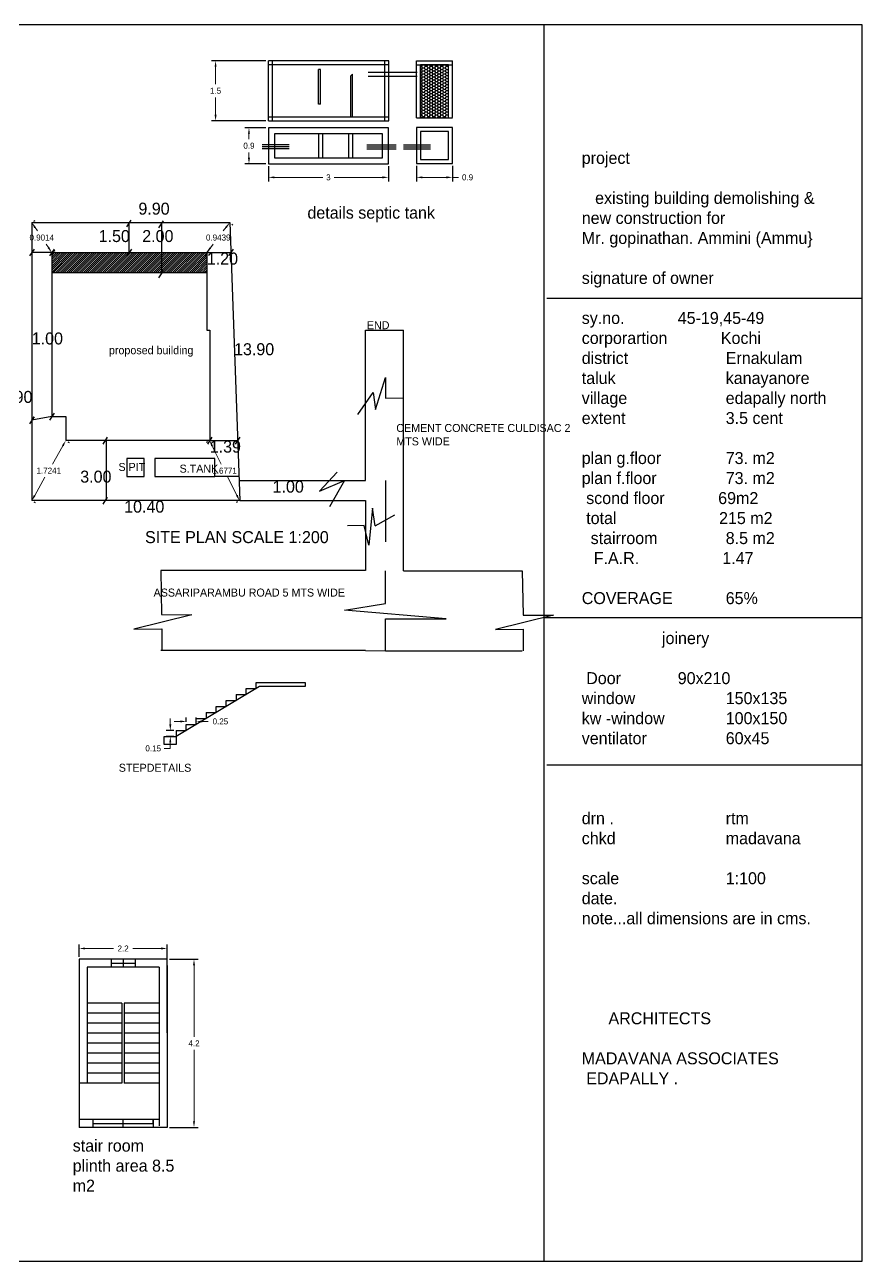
# Model space of a CAD drawing. Header units: inches. Extents: x -100 to 1476, y -184 to 112.
# Drawn here: x 84.42 to 105.36, y 81.41 to 112.32 of the extents above; entities that cross this region are included whole.
import ezdxf

# ---------------------------------------------------------------- set-up
doc = ezdxf.new("R2010")
doc.units = ezdxf.units.IN
doc.header["$MEASUREMENT"] = 0
doc.header["$PDMODE"] = 66
doc.dimstyles.get("Standard").update_dxf_attribs({"dimtxt": 0.15, "dimasz": 0.15, "dimexe": 0.1, "dimexo": 0.0625, "dimgap": 0.09, "dimtad": 0, "dimtih": 1, "dimtoh": 1, "dimdec": 4, "dimdsep": 46, "dimtxsty": 'Standard', "dimcen": 0.09, "dimadec": 0, "dimazin": 0, "dimtfac": 1, "dimtdec": 4, "dimtofl": 0, "dimtmove": 0, "dimatfit": 3, "dimfxl": 0, "dimtolj": 1, "dimtzin": 0, "dimlwd": 15, "dimarcsym": 0})

# ---------------------------------------------------------------- blocks, each defined once
blk = doc.blocks.new('*D82')
at = {"color": 0, "lineweight": -2, "transparency": 16777216}
for p, q in [((85.78, 89.025), (85.78, 89.332)), ((87.98, 87.125), (87.98, 89.332))]:
    blk.add_line(p, q, dxfattribs=at)
at = {"color": 0, "lineweight": 15, "transparency": 16777216}
for p, q in [((85.93, 89.232), (86.64, 89.232)), ((87.83, 89.232), (87.12, 89.232))]:
    blk.add_line(p, q, dxfattribs=at)
at = {"color": 0, "transparency": 16777216}
for points in [[(85.93, 89.257), (85.93, 89.207), (85.78, 89.232)], [(87.83, 89.257), (87.83, 89.207), (87.98, 89.232)]]:
    blk.add_solid(points, dxfattribs=at)
at = {"layer": 'Defpoints', "color": 0, "transparency": 16777216}
for p in [(87.98, 89.232), (85.78, 88.962), (87.98, 87.062)]:
    blk.add_point(p, dxfattribs=at)
at = {"color": 0, "transparency": 16777216, "insert": (86.88, 89.232), "char_height": 0.15, "attachment_point": 5}
blk.add_mtext('\\A1;2.2', dxfattribs=at)
blk = doc.blocks.new('*D91')
at = {"color": 0, "lineweight": -2, "transparency": 16777216}
for p, q in [((84.647, 107.41), (84.678, 107.43)), ((85.147, 106.66), (85.178, 106.68))]:
    blk.add_line(p, q, dxfattribs=at)
at = {"color": 0, "lineweight": 15, "transparency": 16777216}
for p, q in [((84.678, 107.25), (84.735, 107.165)), ((85.012, 106.75), (84.955, 106.835))]:
    blk.add_line(p, q, dxfattribs=at)
at = {"color": 0, "transparency": 16777216}
for points in [[(84.699, 107.264), (84.657, 107.236), (84.595, 107.375)], [(85.032, 106.764), (84.991, 106.736), (85.095, 106.625)]]:
    blk.add_solid(points, dxfattribs=at)
at = {"layer": 'Defpoints', "color": 0, "transparency": 16777216}
for p in [(84.595, 107.375), (84.595, 107.375), (85.095, 106.625)]:
    blk.add_point(p, dxfattribs=at)
at = {"color": 0, "transparency": 16777216, "insert": (84.845, 107), "char_height": 0.15, "attachment_point": 5}
blk.add_mtext('\\A1;0.9014', dxfattribs=at)
blk = doc.blocks.new('*D92')
at = {"color": 0, "lineweight": 15, "transparency": 16777216}
for p, q in [((89.454, 107.256), (89.384, 107.165)), ((89.063, 106.744), (89.132, 106.835))]:
    blk.add_line(p, q, dxfattribs=at)
at = {"color": 0, "lineweight": -2, "transparency": 16777216}
for p, q in [((89.595, 107.337), (89.624, 107.314)), ((89.022, 106.587), (89.051, 106.564))]:
    blk.add_line(p, q, dxfattribs=at)
at = {"color": 0, "transparency": 16777216}
for points in [[(89.434, 107.271), (89.474, 107.241), (89.545, 107.375)], [(89.043, 106.759), (89.083, 106.729), (88.972, 106.625)]]:
    blk.add_solid(points, dxfattribs=at)
at = {"layer": 'Defpoints', "color": 0, "transparency": 16777216}
for p in [(89.545, 107.375), (89.545, 107.375), (88.972, 106.625)]:
    blk.add_point(p, dxfattribs=at)
at = {"color": 0, "transparency": 16777216, "insert": (89.258, 107), "char_height": 0.15, "attachment_point": 5}
blk.add_mtext('\\A1;0.9439', dxfattribs=at)
blk = doc.blocks.new('*D93')
at = {"color": 0, "lineweight": 15, "transparency": 16777216}
for p, q in [((85.371, 101.794), (85.113, 101.34)), ((84.669, 100.555), (84.926, 101.01))]:
    blk.add_line(p, q, dxfattribs=at)
at = {"color": 0, "lineweight": -2, "transparency": 16777216}
for p, q in [((85.499, 101.894), (85.532, 101.876)), ((84.649, 100.394), (84.682, 100.376))]:
    blk.add_line(p, q, dxfattribs=at)
at = {"color": 0, "transparency": 16777216}
for points in [[(85.349, 101.807), (85.393, 101.782), (85.445, 101.925)], [(84.647, 100.568), (84.691, 100.543), (84.595, 100.425)]]:
    blk.add_solid(points, dxfattribs=at)
at = {"layer": 'Defpoints', "color": 0, "transparency": 16777216}
for p in [(85.445, 101.925), (84.595, 100.425), (84.595, 100.425)]:
    blk.add_point(p, dxfattribs=at)
at = {"color": 0, "transparency": 16777216, "insert": (85.02, 101.175), "char_height": 0.15, "attachment_point": 5}
blk.add_mtext('\\A1;1.7241', dxfattribs=at)
blk = doc.blocks.new('*D94')
at = {"color": 0, "lineweight": -2, "transparency": 16777216}
for p, q in [((88.989, 101.897), (88.952, 101.878)), ((89.739, 100.397), (89.702, 100.378))]:
    blk.add_line(p, q, dxfattribs=at)
at = {"color": 0, "lineweight": 15, "transparency": 16777216}
for p, q in [((89.108, 101.789), (89.334, 101.338)), ((89.724, 100.557), (89.499, 101.008))]:
    blk.add_line(p, q, dxfattribs=at)
at = {"color": 0, "transparency": 16777216}
for points in [[(89.131, 101.8), (89.086, 101.778), (89.041, 101.923)], [(89.746, 100.568), (89.702, 100.546), (89.791, 100.423)]]:
    blk.add_solid(points, dxfattribs=at)
at = {"layer": 'Defpoints', "color": 0, "transparency": 16777216}
for p in [(89.045, 101.925), (89.791, 100.423), (89.795, 100.425)]:
    blk.add_point(p, dxfattribs=at)
at = {"color": 0, "transparency": 16777216, "insert": (89.416, 101.173), "char_height": 0.15, "attachment_point": 5}
blk.add_mtext('\\A1;1.6771', dxfattribs=at)
blk = doc.blocks.new('*D96')
at = {"color": 0, "lineweight": -2, "transparency": 16777216}
for p, q in [((90.513, 108.783), (90.513, 108.405)), ((93.513, 108.783), (93.513, 108.405))]:
    blk.add_line(p, q, dxfattribs=at)
at = {"color": 0, "lineweight": 15, "transparency": 16777216}
for p, q in [((90.663, 108.505), (91.873, 108.505)), ((93.363, 108.505), (92.153, 108.505))]:
    blk.add_line(p, q, dxfattribs=at)
at = {"color": 0, "transparency": 16777216}
for points in [[(90.663, 108.53), (90.663, 108.48), (90.513, 108.505)], [(93.363, 108.53), (93.363, 108.48), (93.513, 108.505)]]:
    blk.add_solid(points, dxfattribs=at)
at = {"layer": 'Defpoints', "color": 0, "transparency": 16777216}
for p in [(90.513, 108.845), (93.513, 108.845), (93.513, 108.505)]:
    blk.add_point(p, dxfattribs=at)
at = {"color": 0, "transparency": 16777216, "insert": (92.013, 108.505), "char_height": 0.15, "attachment_point": 5}
blk.add_mtext('\\A1;3', dxfattribs=at)
blk = doc.blocks.new('*D97')
at = {"color": 0, "lineweight": -2, "transparency": 16777216}
for p, q in [((94.214, 108.791), (94.214, 108.405)), ((95.114, 108.791), (95.114, 108.405))]:
    blk.add_line(p, q, dxfattribs=at)
at = {"color": 0, "lineweight": 15, "transparency": 16777216}
for p, q in [((94.364, 108.505), (94.964, 108.505)), ((95.114, 108.505), (95.264, 108.505))]:
    blk.add_line(p, q, dxfattribs=at)
at = {"color": 0, "transparency": 16777216}
for points in [[(94.364, 108.53), (94.364, 108.48), (94.214, 108.505)], [(94.964, 108.53), (94.964, 108.48), (95.114, 108.505)]]:
    blk.add_solid(points, dxfattribs=at)
at = {"layer": 'Defpoints', "color": 0, "transparency": 16777216}
for p in [(94.214, 108.854), (95.114, 108.854), (95.114, 108.505)]:
    blk.add_point(p, dxfattribs=at)
at = {"color": 0, "transparency": 16777216, "insert": (95.492, 108.505), "char_height": 0.15, "attachment_point": 5}
blk.add_mtext('\\A1;0.9', dxfattribs=at)
blk = doc.blocks.new('*D98')
at = {"color": 0, "lineweight": -2, "transparency": 16777216}
for p, q in [((90.45, 109.745), (89.926, 109.745)), ((90.45, 108.845), (89.926, 108.845))]:
    blk.add_line(p, q, dxfattribs=at)
at = {"color": 0, "lineweight": 15, "transparency": 16777216}
for p, q in [((90.026, 109.595), (90.026, 109.46)), ((90.026, 108.995), (90.026, 109.13))]:
    blk.add_line(p, q, dxfattribs=at)
at = {"color": 0, "transparency": 16777216}
for points in [[(90.001, 109.595), (90.051, 109.595), (90.026, 109.745)], [(90.001, 108.995), (90.051, 108.995), (90.026, 108.845)]]:
    blk.add_solid(points, dxfattribs=at)
at = {"layer": 'Defpoints', "color": 0, "transparency": 16777216}
for p in [(90.513, 109.745), (90.026, 108.845), (90.513, 108.845)]:
    blk.add_point(p, dxfattribs=at)
at = {"color": 0, "transparency": 16777216, "insert": (90.026, 109.295), "char_height": 0.15, "attachment_point": 5}
blk.add_mtext('\\A1;0.9', dxfattribs=at)
blk = doc.blocks.new('*D99')
at = {"color": 0, "lineweight": -2, "transparency": 16777216}
for p, q in [((90.45, 111.418), (89.091, 111.418)), ((90.45, 109.918), (89.091, 109.918))]:
    blk.add_line(p, q, dxfattribs=at)
at = {"color": 0, "lineweight": 15, "transparency": 16777216}
for p, q in [((89.191, 111.268), (89.191, 110.833)), ((89.191, 110.068), (89.191, 110.503))]:
    blk.add_line(p, q, dxfattribs=at)
at = {"color": 0, "transparency": 16777216}
for points in [[(89.166, 111.268), (89.216, 111.268), (89.191, 111.418)], [(89.166, 110.068), (89.216, 110.068), (89.191, 109.918)]]:
    blk.add_solid(points, dxfattribs=at)
at = {"layer": 'Defpoints', "color": 0, "transparency": 16777216}
for p in [(89.191, 111.418), (90.513, 111.418), (90.513, 109.918)]:
    blk.add_point(p, dxfattribs=at)
at = {"color": 0, "transparency": 16777216, "insert": (89.191, 110.668), "char_height": 0.15, "attachment_point": 5}
blk.add_mtext('\\A1;1.5', dxfattribs=at)
blk = doc.blocks.new('*D103')
at = {"color": 0, "lineweight": 15, "transparency": 16777216}
for p, q in [((88.059, 94.832), (88.059, 94.982)), ((88.059, 94.382), (88.059, 94.232)), ((88.059, 94.232), (87.909, 94.232))]:
    blk.add_line(p, q, dxfattribs=at)
at = {"color": 0, "lineweight": -2, "transparency": 16777216}
for p, q in [((88.147, 94.682), (87.959, 94.682)), ((88.147, 94.532), (87.959, 94.532))]:
    blk.add_line(p, q, dxfattribs=at)
at = {"color": 0, "transparency": 16777216}
for points in [[(88.034, 94.832), (88.084, 94.832), (88.059, 94.682)], [(88.034, 94.382), (88.084, 94.382), (88.059, 94.532)]]:
    blk.add_solid(points, dxfattribs=at)
at = {"layer": 'Defpoints', "color": 0, "transparency": 16777216}
for p in [(88.209, 94.682), (88.059, 94.532), (88.209, 94.532)]:
    blk.add_point(p, dxfattribs=at)
at = {"color": 0, "transparency": 16777216, "insert": (87.632, 94.232), "char_height": 0.15, "attachment_point": 5}
blk.add_mtext('\\A1;0.15', dxfattribs=at)
blk = doc.blocks.new('*D104')
at = {"color": 0, "lineweight": 15, "transparency": 16777216}
for p, q in [((88.309, 94.907), (88.159, 94.907)), ((88.859, 94.907), (89.009, 94.907))]:
    blk.add_line(p, q, dxfattribs=at)
at = {"color": 0, "lineweight": -2, "transparency": 16777216}
for p, q in [((88.459, 94.894), (88.459, 95.007)), ((88.709, 94.894), (88.709, 95.007))]:
    blk.add_line(p, q, dxfattribs=at)
at = {"color": 0, "transparency": 16777216}
for points in [[(88.309, 94.932), (88.309, 94.882), (88.459, 94.907)], [(88.859, 94.932), (88.859, 94.882), (88.709, 94.907)]]:
    blk.add_solid(points, dxfattribs=at)
at = {"layer": 'Defpoints', "color": 0, "transparency": 16777216}
for p in [(88.709, 94.907), (88.459, 94.832), (88.709, 94.832)]:
    blk.add_point(p, dxfattribs=at)
at = {"color": 0, "transparency": 16777216, "insert": (89.312, 94.907), "char_height": 0.15, "attachment_point": 5}
blk.add_mtext('\\A1;0.25', dxfattribs=at)
blk = doc.blocks.new('*D178')
at = {"color": 0, "linetype": 'ByBlock', "lineweight": -2, "transparency": 16777216}
for p, q in [((88.042, 88.962), (88.752, 88.962)), ((88.042, 84.762), (88.752, 84.762))]:
    blk.add_line(p, q, dxfattribs=at)
at = {"color": 0, "linetype": 'ByBlock', "lineweight": 15, "transparency": 16777216}
for p, q in [((88.652, 88.812), (88.652, 87.027)), ((88.652, 84.912), (88.652, 86.697))]:
    blk.add_line(p, q, dxfattribs=at)
at = {"color": 0, "linetype": 'ByBlock', "transparency": 16777216}
for points in [[(88.627, 88.812), (88.677, 88.812), (88.652, 88.962)], [(88.627, 84.912), (88.677, 84.912), (88.652, 84.762)]]:
    blk.add_solid(points, dxfattribs=at)
at = {"layer": 'Defpoints', "color": 0, "linetype": 'ByBlock', "transparency": 16777216}
for p in [(87.98, 88.962), (87.98, 84.762), (88.652, 84.762)]:
    blk.add_point(p, dxfattribs=at)
at = {"color": 0, "linetype": 'ByBlock', "transparency": 16777216, "insert": (88.652, 86.862), "char_height": 0.15, "attachment_point": 5}
blk.add_mtext('\\A1;4.2', dxfattribs=at)

msp = doc.modelspace()

# ---------------------------------------------------------------- hatches: boundary and pattern name
h = msp.add_hatch()
h.set_pattern_fill('HONEY', color=0, scale=0.35, style=0)
h.set_pattern_definition([(0, (0, 86.160112), (0.065625, 0.037888611), [0.04375, -0.0875]), (120, (0, 86.160112), (-0.065625, 0.037888611), [0.04375, -0.0875]), (60, (0, 86.160112), (1e-10, 0.075777223), [-0.0875, 0.04375])])
h.paths.add_polyline_path([(95.01403, 111.318), (94.31403, 111.318), (94.31403, 109.99006), (95.01403, 109.99006)])
h = msp.add_hatch()
h.set_pattern_fill('ANSI31', color=0, scale=0.3, style=0)
h.set_pattern_definition([(45, (0, 86.160112), (-0.026516504, 0.026516504), [])])
h.paths.add_polyline_path([(88.97185, 106.12497), (88.97185, 106.62497), (85.09487, 106.62497), (85.09487, 106.12497)])
h.paths.add_polyline_path([(88.89685, 106.69997), (89.79657, 106.69997), (89.79657, 106.24368), (88.89685, 106.24368)], flags=9)

# ---------------------------------------------------------------- linework, layer by layer
at = {"color": 0}
for p, q in [((97.40311, 112.31959), (97.40311, 81.41484)), ((90.51282, 109.918), (90.51282, 111.418)), ((93.52348, 111.418), (90.51282, 111.418)), ((93.52348, 111.318), (90.51282, 111.318)), ((90.61282, 109.918), (90.61282, 111.418)), ((93.42348, 109.918), (93.42348, 111.418)), ((93.52348, 109.918), (93.52348, 111.418)), ((94.21403, 109.99006), (94.21403, 111.418)), ((94.21403, 111.418), (95.11403, 111.418)), ((94.21403, 111.318), (95.11403, 111.318)), ((94.31403, 109.99006), (94.31403, 111.318)), ((95.01403, 110.0012), (95.01403, 111.318)), ((95.11403, 110.0012), (95.11403, 111.418)), ((91.76282, 110.33556), (91.76282, 111.20449)), ((91.76282, 111.20449), (91.76282, 111.20449)), ((91.76282, 111.20449), (91.76282, 111.20449)), ((91.81282, 111.20449), (91.76282, 111.20449)), ((91.81282, 110.33556), (91.81282, 111.20449)), ((92.61282, 111.0832), (92.56299, 111.03228)), ((92.56299, 111.03228), (92.56299, 110.018)), ((92.61282, 110.018), (92.61282, 111.0832)), ((93.00746, 111.1373), (94.23463, 111.1373)), ((93.00746, 111.0373), (94.23463, 111.0373)), ((91.81282, 110.33556), (91.76282, 110.33556)), ((90.51282, 110.018), (93.52348, 110.018)), ((90.51282, 109.918), (93.52348, 109.918)), ((94.21403, 109.99006), (95.11403, 109.99006)), ((93.36282, 109.59501), (90.66282, 109.59501)), ((90.66282, 109.59501), (90.66282, 108.99501)), ((91.76282, 109.59501), (91.76282, 108.99501)), ((91.86282, 109.59501), (91.86282, 108.99501)), ((92.51282, 109.59501), (92.51282, 108.99501)), ((92.61282, 109.59501), (92.61282, 108.99501)), ((93.36282, 108.99501), (93.36282, 109.59501)), ((90.35528, 109.32701), (91.03306, 109.32701)), ((90.35528, 109.32701), (91.03306, 109.32701)), ((90.35528, 109.27701), (91.03306, 109.27701)), ((90.35528, 109.22701), (91.03306, 109.22701)), ((92.97399, 109.31931), (93.70569, 109.31931)), ((92.97399, 109.26931), (93.70569, 109.26931)), ((92.97399, 109.21931), (93.70569, 109.21931)), ((93.89054, 109.31931), (94.56833, 109.31931)), ((93.89054, 109.26931), (94.56833, 109.26931)), ((93.89054, 109.21931), (94.56833, 109.21931)), ((90.66282, 108.99501), (93.36282, 108.99501)), ((84.59487, 107.37497), (89.54487, 107.37497)), ((84.59487, 107.37497), (84.59487, 100.42497)), ((87.07547, 107.43805), (86.96174, 107.26768)), ((87.03336, 106.62497), (87.03336, 107.37497)), ((87.87936, 107.41664), (87.76562, 107.24626)), ((87.85154, 106.12497), (87.85154, 107.37497)), ((89.54487, 107.37497), (89.79487, 100.42497)), ((84.65174, 106.71016), (84.538, 106.53978)), ((85.09487, 106.62497), (84.59487, 106.62497)), ((85.15174, 106.71016), (85.038, 106.53978)), ((85.09487, 106.62497), (88.97185, 106.62497)), ((85.09487, 106.62497), (85.09487, 102.52497)), ((87.09023, 106.71016), (86.97649, 106.53978)), ((89.02872, 106.71016), (88.91498, 106.53978)), ((88.97185, 106.62497), (88.97185, 104.68997)), ((88.97185, 106.62497), (89.57185, 106.62497)), ((89.62872, 106.71016), (89.51498, 106.53978)), ((85.09487, 106.12497), (88.97185, 106.12497)), ((87.87936, 106.16664), (87.76562, 105.99626)), ((97.47136, 105.48266), (105.36148, 105.48266)), ((88.97185, 104.68997), (89.04487, 104.68997)), ((89.04487, 104.68997), (89.04487, 101.92497)), ((92.93787, 100.92497), (92.93787, 104.68319)), ((92.93787, 104.68319), (93.88793, 104.68319)), ((93.88793, 98.66795), (93.88793, 104.68319)), ((93.19326, 102.7036), (93.43787, 103.49908)), ((93.43787, 103.49908), (93.43787, 102.98961)), ((92.74718, 102.57632), (93.12953, 103.12785)), ((93.12953, 103.12785), (93.19326, 102.7036)), ((93.43787, 102.98961), (93.9017, 102.99331)), ((85.15174, 102.61016), (85.038, 102.43978)), ((84.65174, 102.51893), (84.538, 102.34855)), ((85.09487, 102.52497), (84.59487, 102.43374)), ((84.59487, 102.43374), (84.65174, 102.51893)), ((85.09487, 102.52497), (85.44487, 102.52497)), ((85.44487, 102.52497), (85.44487, 101.92497)), ((86.48296, 102.01016), (86.36922, 101.83978)), ((89.10174, 102.01016), (88.988, 101.83978)), ((89.79779, 102.01016), (89.68405, 101.83978)), ((89.04487, 101.92497), (85.44487, 101.92497)), ((86.45721, 101.92497), (86.45721, 100.42497)), ((89.04487, 101.92497), (89.74092, 101.92497)), ((92.23521, 101.13835), (91.78576, 100.66411)), ((89.77329, 101.02497), (89.17329, 101.02497)), ((89.77689, 100.92497), (92.93787, 100.92497)), ((91.78576, 100.66411), (92.4133, 100.92497)), ((92.4133, 100.92497), (92.04324, 100.27201)), ((93.43787, 100.92497), (93.43787, 99.39384)), ((86.48296, 100.51016), (86.36922, 100.33978)), ((89.79487, 100.42497), (84.59487, 100.42497)), ((89.79487, 100.42497), (92.93787, 100.42497)), ((92.93787, 100.42497), (92.93787, 98.67943)), ((93.11168, 100.23673), (93.02364, 99.30863)), ((93.18016, 99.7971), (93.11168, 100.23673)), ((93.18016, 99.7971), (93.67553, 100.06668)), ((92.90895, 99.80649), (92.48892, 99.79962)), ((93.02364, 99.30863), (92.90895, 99.80649)), ((92.93787, 98.67943), (87.81968, 98.67943)), ((87.81968, 98.67943), (87.83827, 97.57704)), ((93.43787, 97.85211), (93.43787, 98.66795)), ((93.88793, 98.66795), (96.86046, 98.66795)), ((96.86046, 98.66795), (96.87905, 97.56555)), ((92.41621, 97.68952), (93.43787, 97.85211)), ((94.9603, 97.47377), (92.41621, 97.68952)), ((88.5971, 97.57224), (87.14668, 97.21253)), ((87.83827, 97.57704), (88.5971, 97.57224)), ((93.43787, 96.66795), (93.43787, 97.47377)), ((93.43787, 97.47377), (94.9603, 97.47377)), ((97.63788, 97.56075), (96.18746, 97.20104)), ((96.87905, 97.56555), (97.63788, 97.56075)), ((87.14668, 97.21253), (87.84426, 97.22173)), ((87.84426, 97.22173), (87.84426, 96.67943)), ((96.18746, 97.20104), (96.88504, 97.21025)), ((96.88504, 97.21025), (96.88504, 96.66795)), ((92.93787, 96.67943), (87.81968, 96.67943)), ((92.93787, 96.67943), (93.43787, 96.66795)), ((93.43787, 96.66795), (96.86046, 96.66795)), ((90.20902, 95.73184), (90.20902, 95.88184)), ((90.20902, 95.88184), (90.45902, 95.88184)), ((90.45902, 95.88184), (91.42902, 95.88184)), ((91.42902, 95.88184), (91.42902, 95.78184)), ((90.29235, 95.78184), (88.20902, 94.53184)), ((89.70902, 95.58184), (89.95902, 95.58184)), ((89.70902, 95.58184), (89.70902, 95.43184)), ((89.95902, 95.58184), (89.95902, 95.73184)), ((89.95902, 95.73184), (90.20902, 95.73184)), ((91.42902, 95.78184), (90.29235, 95.78184)), ((89.20902, 95.13184), (89.20902, 95.28184)), ((89.20902, 95.28184), (89.45902, 95.28184)), ((89.45902, 95.28184), (89.45902, 95.43184)), ((89.45902, 95.43184), (89.70902, 95.43184)), ((88.70902, 94.83184), (88.70902, 94.98184)), ((88.70902, 94.98184), (88.95902, 94.98184)), ((88.95902, 95.13184), (89.20902, 95.13184)), ((88.95902, 95.13184), (88.95902, 94.98184)), ((88.20902, 94.68184), (88.45902, 94.68184)), ((88.20902, 94.68184), (88.20902, 94.53184)), ((88.45902, 94.68184), (88.45902, 94.83184)), ((88.45902, 94.83184), (88.70902, 94.83184)), ((87.90902, 94.33184), (87.90902, 94.53184)), ((87.90902, 94.53184), (88.20902, 94.53184)), ((88.20902, 94.33184), (87.90902, 94.33184)), ((88.20902, 94.53184), (88.20902, 94.33184)), ((97.47136, 93.82366), (105.36148, 93.82366)), ((87.97964, 88.96209), (85.77964, 88.96209)), ((85.77964, 88.96209), (85.77964, 84.76209)), ((87.77964, 88.76209), (85.97964, 88.76209)), ((85.97964, 88.76209), (85.97964, 85.86209)), ((87.77964, 88.76209), (87.77964, 84.80293)), ((87.97964, 88.80293), (87.97964, 84.76209)), ((86.84964, 87.86209), (85.97964, 87.86209)), ((86.84964, 87.86209), (86.84964, 85.86209)), ((87.77964, 87.86209), (86.90964, 87.86209)), ((86.90964, 87.86209), (86.90964, 85.86209)), ((86.84964, 87.61209), (85.97964, 87.61209)), ((87.77964, 87.61209), (86.90964, 87.61209)), ((86.84964, 87.36209), (85.97964, 87.36209)), ((87.77964, 87.36209), (86.90964, 87.36209)), ((86.84964, 87.11209), (85.97964, 87.11209)), ((86.84964, 86.86209), (85.97964, 86.86209)), ((87.77964, 87.11209), (86.90964, 87.11209)), ((87.77964, 86.86209), (86.90964, 86.86209)), ((86.84964, 86.61209), (85.97964, 86.61209)), ((87.77964, 86.61209), (86.90964, 86.61209)), ((86.84964, 86.36209), (85.97964, 86.36209)), ((87.77964, 86.36209), (86.90964, 86.36209)), ((86.84964, 86.11209), (85.97964, 86.11209)), ((87.77964, 86.11209), (86.90964, 86.11209)), ((85.97964, 85.86209), (85.77964, 85.86209)), ((86.84964, 85.86209), (85.97964, 85.86209)), ((87.77964, 85.86209), (86.90964, 85.86209)), ((85.97964, 84.96209), (85.77964, 84.96209)), ((87.97964, 84.76209), (85.77964, 84.76209)), ((87.77964, 84.96209), (85.97964, 84.96209)), ((86.12964, 84.76209), (86.12964, 84.96209)), ((86.12964, 84.86209), (87.62964, 84.86209)), ((86.87964, 84.76209), (86.87964, 84.96209)), ((87.62964, 84.86209), (87.62964, 84.96209)), ((87.62964, 84.96209), (87.62964, 84.76209))]:
    msp.add_line(p, q, dxfattribs=at)
at = {"color": 0, "linetype": 'ByBlock'}
for p, q in [((97.40311, 97.50253), (105.36148, 97.50253)), ((86.57964, 88.96209), (86.57964, 88.76209)), ((86.57964, 88.86209), (87.17964, 88.86209)), ((86.87964, 88.96209), (86.87964, 88.76209)), ((87.17964, 88.96209), (87.17964, 88.76209))]:
    msp.add_line(p, q, dxfattribs=at)
at = {"color": 0}
for points in [[(105.36148, 112.31959), (60.9369, 112.31959), (60.9369, 81.41484), (105.36148, 81.41484)], [(95.01403, 111.318), (94.31403, 111.318), (94.31403, 109.99006), (95.01403, 109.99006)], [(90.51282, 108.84501), (93.51282, 108.84501), (93.51282, 109.74501), (90.51282, 109.74501)], [(94.21403, 108.85397), (95.11403, 108.85397), (95.11403, 109.75397), (94.21403, 109.75397)], [(94.31403, 108.95397), (95.01403, 108.95397), (95.01403, 109.65397), (94.31403, 109.65397)], [(87.40928, 101.47497), (86.97357, 101.47497), (86.97357, 101.02524), (87.40928, 101.02524)], [(89.17329, 101.02497), (89.17329, 101.47497), (87.67329, 101.47497), (87.67329, 101.02497)]]:
    msp.add_lwpolyline(points, close=True, dxfattribs=at)

# ---------------------------------------------------------------- texts
at = {"insert": (98.3469, 109.1414), "char_height": 0.3, "width": 6.834277, "attachment_point": 1}
msp.add_mtext('{\\fUtsaah|b0|i0|c0|p34;project\\P\\P   existing building demolishing &\\Pnew construction for \\PMr. gopinathan. Ammini (Ammu\\}\\P\\Psignature of owner\\P\\Psy.no. ^I^I45-19,45-49\\Pcorporartion            Kochi\\Pdistrict^I^I^IErnakulam\\Ptaluk^I^I^Ikanayanore\\Pvillage ^I^Iedapally north\\Pextent^I^I^I3.5 cent\\P\\Pplan g.floor^I^I73. m2\\Pplan f.floor^I^I73. m2\\P scond floor            69m2\\P total                       215 m2\\P  stairroom^I^I8.5 m2\\P\\pi-0.9,l1.2,t2.4;F.A.R.^I          1.47\\P\\pi0,l0,tz;\\PCOVERAGE  ^I65% \\P    \\P                  joinery\\P\\P Door^I^I90x210\\Pwindow^I^I150x135\\Pkw -window^I^I100x150\\Pventilator^I^I60x45\\P\\P\\P\\Pdrn .^I^I^Irtm\\Pchkd^I^I^Imadavana\\P\\Pscale^I^I^I1:100\\Pdate.\\Pnote...all dimensions are in cms.\\P\\P\\P\\P\\P      ARCHITECTS\\P\\PMADAVANA ASSOCIATES\\P EDAPALLY .\\P\\P\\P\\P\\P\\P\\P\\P\\P\\P\\P\\P\\P\\P\\P\\P\\P\\P        \\P^I}', dxfattribs=at)
at = {"color": 0, "attachment_point": 1}
for s, insert, char_height, width in [('{\\fUtsaah|b0|i0|c0|p34;9.90}', (87.26149, 107.8725), 0.3, 1.0465845), ('{\\fUtsaah|b0|i0|c0|p34;details septic tank}', (91.4879, 107.77259), 0.3, 3.812648), ('{\\fUtsaah|b0|i0|c0|p34;1.50}', (86.26777, 107.18826), 0.3, 1.0465845), ('{\\fUtsaah|b0|i0|c0|p34;2.00}', (87.35718, 107.18826), 0.3, 1.0465845), ('{\\fUtsaah|b0|i0|c0|p34;1.20}', (88.97185, 106.62497), 0.3, 1.0465845), ('{\\fUtsaah|b0|i0|c0|p34;END}', (92.97417, 104.91012), 0.2, 1.0569261), ('{\\fUtsaah|b0|i0|c0|p34;1.00}', (84.59487, 104.62895), 0.3, 1.0465845), ('{\\fUtsaah|b0|i0|c0|p34;proposed building}', (86.52572, 104.28417), 0.2, 2.5037816), ('{\\fUtsaah|b0|i0|c0|p34;13.90}', (89.65335, 104.35919), 0.3, 1.0465845), ('{\\fUtsaah|b0|i0|c0|p34;13.90}', (83.60792, 103.16723), 0.3, 1.0465845), ('CEMENT CONCRETE CULDISAC 2 MTS WIDE', (93.71017, 102.34069), 0.2, 4.522745), ('{\\fUtsaah|b0|i0|c0|p34;1.39}', (89.04487, 101.92497), 0.3, 1.0465845), ('{\\fVani|b0|i0|c0|p34;S.PIT}', (86.76405, 101.3671), 0.2, 0.5435618), ('{\\fUtsaah|b0|i0|c0|p34;3.00}', (85.80722, 101.17497), 0.3, 1.0465845), ('{\\fUtsaah|b0|i0|c0|p34;S.TANK }', (88.29146, 101.32469), 0.2, 0.2957922), ('{\\fUtsaah|b0|i0|c0|p34;1.00}', (90.61718, 100.92497), 0.3, 1.0465845), ('{\\fUtsaah|b0|i0|c0|p34;10.40}', (86.90569, 100.42497), 0.3, 1.0465845), ('{\\fUtsaah|b0|i0|c0|p34;SITE PLAN SCALE 1:200}', (87.4271, 99.66342), 0.3, 7.0919985), ('ASSARIPARAMBU ROAD 5 MTS WIDE', (87.64176, 98.22746), 0.2, 4.522745), ('STEPDETAILS', (86.77175, 93.84922), 0.2, 5.160022), ('STEPDETAILS', (86.77175, 93.84922), 0.2, 5.160022), ('{\\fVani|b0|i0|c0|p34;stair room\\Pplinth area 8.5 m2}', (85.61829, 84.45488), 0.3, 2.6887623)]:
    msp.add_mtext(s, dxfattribs=dict(at, insert=insert, char_height=char_height, width=width))

# ---------------------------------------------------------------- dimensions: what is measured, and where the dimension line sits
at = {"color": 0}
for base, p1, p2, picture, middle in [((89.19069, 111.418), (90.51282, 109.918), (90.51282, 111.418), '*D99', (89.19069, 110.668)), ((90.02593, 108.84501), (90.51282, 109.74501), (90.51282, 108.84501), '*D98', (90.02593, 109.29501)), ((88.05902, 94.53184), (88.20902, 94.68184), (88.20902, 94.53184), '*D103', (87.63152, 94.23184))]:
    dim = msp.add_linear_dim(base=base, p1=p1, p2=p2, angle=90, dimstyle='Standard', dxfattribs=at)
    dim.commit()
    dim.dimension.update_dxf_attribs({"geometry": picture, "text_midpoint": middle})
for base, p1, p2, picture, middle in [((93.51282, 108.50493), (90.51282, 108.84501), (93.51282, 108.84501), '*D96', (92.01282, 108.50493)), ((95.11403, 108.50493), (94.21403, 108.85397), (95.11403, 108.85397), '*D97', (95.49153, 108.50493)), ((88.70902, 94.90684), (88.45902, 94.83184), (88.70902, 94.83184), '*D104', (89.31152, 94.90684)), ((87.97964, 89.2315), (85.77964, 88.96209), (87.97964, 87.06211), '*D82', (86.87964, 89.2315))]:
    dim = msp.add_linear_dim(base=base, p1=p1, p2=p2, dimstyle='Standard', dxfattribs=at)
    dim.commit()
    dim.dimension.update_dxf_attribs({"geometry": picture, "text_midpoint": middle})
for p1, p2, distance, picture, middle in [((85.09487, 106.62497), (84.59487, 107.37497), 0, '*D91', (84.84487, 106.99997)), ((88.971852, 106.624968), (89.544873, 107.374968), 0, '*D92', (89.258363, 106.999968)), ((85.44487, 101.92497), (84.59487, 100.42497), 0, '*D93', (85.01987, 101.17497)), ((89.04487, 101.92497), (89.79487, 100.42497), -0.00409, '*D94', (89.41621, 101.17314))]:
    dim = msp.add_aligned_dim(p1=p1, p2=p2, distance=distance, dimstyle='Standard', dxfattribs=at)
    dim.commit()
    dim.dimension.update_dxf_attribs({"geometry": picture, "text_midpoint": middle})
at = {"color": 0, "linetype": 'ByBlock'}
dim = msp.add_linear_dim(base=(88.65166, 84.76209), p1=(87.97964, 88.96209), p2=(87.97964, 84.76209), angle=90, dimstyle='Standard', dxfattribs=at)
dim.commit()
dim.dimension.update_dxf_attribs({"geometry": '*D178', "text_midpoint": (88.65166, 86.86209)})

doc.saveas('drawing.dxf')
